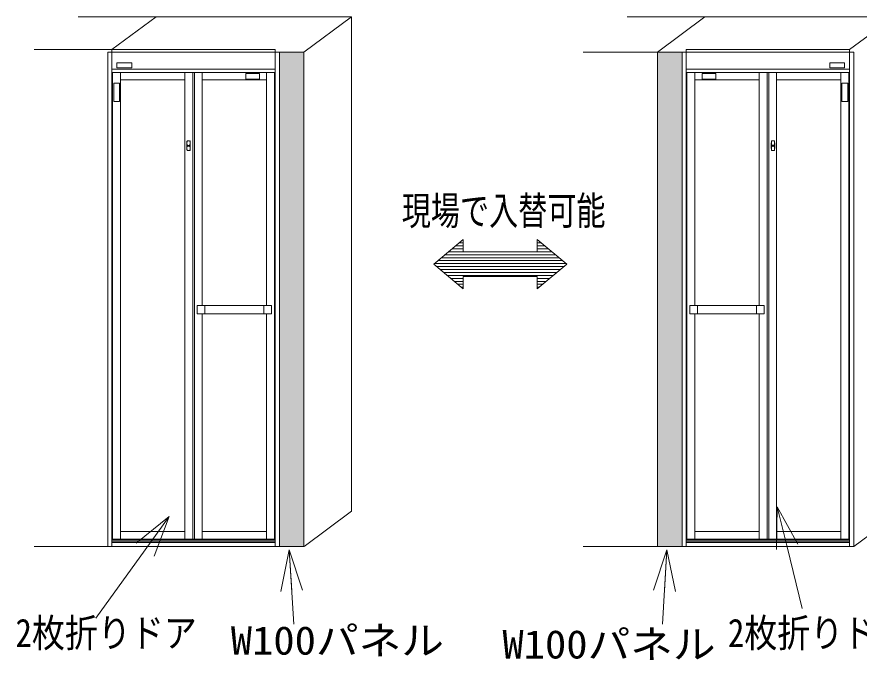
# Model space of a CAD drawing. Units: millimetres on the paper. Extents: x -305 to 305, y -152 to 152.
# Drawn here: x 44.2 to 101.2, y -94.6 to -51.1 of the extents above; entities that cross this region are included whole.
import ezdxf
from ezdxf.enums import TextEntityAlignment as Align

# ---------------------------------------------------------------- set-up
doc = ezdxf.new("R2010")
doc.units = ezdxf.units.MM
doc.layers.add('0-2_0', color=7, linetype='Continuous', lineweight=9)
doc.layers.add('0-5_S5', color=7, linetype='Continuous', lineweight=9)
doc.styles.add('ＭＳ ゴシック', font='')
doc.styles.get('ＭＳ ゴシック').set_extended_font_data('MS Gothic')

# ---------------------------------------------------------------- blocks, each defined once
blk = doc.blocks.new('_OPEN30')
at = {"layer": '0-2_0'}
blk.add_line((0, 0), (-1, 0), dxfattribs=at)
blk.add_lwpolyline([(-1, 0.2679), (0, 0), (-1, -0.2679)], dxfattribs=at)

msp = doc.modelspace()

# ---------------------------------------------------------------- linework, layer by layer
at = {"layer": '0-5_S5'}
for p, q in [((48.404, -51.138), (53.664, -51.138)), ((50.68, -53.347), (53.664, -51.138)), ((63.668, -53.514), (66.877, -51.138)), ((66.88, -51.257), (66.875, -51.257)), ((85.532, -51.138), (90.792, -51.138)), ((87.583, -53.514), (90.792, -51.138)), ((100.575, -53.347), (103.559, -51.138)), ((66.88, -51.457), (66.875, -51.457)), ((66.88, -51.657), (66.875, -51.657)), ((66.88, -51.857), (66.875, -51.857)), ((66.88, -52.057), (66.875, -52.057)), ((66.88, -52.257), (66.875, -52.257)), ((66.88, -52.457), (66.875, -52.457)), ((66.88, -52.657), (66.875, -52.657)), ((66.88, -52.857), (66.875, -52.857)), ((45.42, -53.347), (50.68, -53.347)), ((50.402, -53.514), (50.402, -86.931)), ((50.402, -53.514), (63.668, -53.514)), ((50.677, -53.347), (61.727, -53.347)), ((50.677, -53.347), (50.677, -86.931)), ((61.727, -53.347), (61.727, -86.931)), ((62.002, -53.514), (62.002, -86.931)), ((63.668, -53.514), (63.668, -86.931)), ((66.88, -53.057), (66.875, -53.057)), ((66.88, -53.257), (66.875, -53.257)), ((66.88, -53.457), (66.875, -53.457)), ((82.548, -53.514), (87.808, -53.514)), ((87.583, -53.514), (87.583, -86.931)), ((100.85, -53.514), (87.583, -53.514)), ((89.25, -53.514), (89.25, -86.931)), ((100.575, -53.347), (89.525, -53.347)), ((89.525, -53.347), (89.525, -86.931)), ((100.575, -53.347), (100.575, -86.931)), ((100.85, -53.514), (100.85, -86.931)), ((66.88, -53.657), (66.875, -53.657)), ((66.88, -53.857), (66.875, -53.857)), ((66.88, -54.057), (66.875, -54.057)), ((61.727, -54.681), (50.677, -54.681)), ((51.018, -54.582), (52.018, -54.582)), ((66.88, -54.257), (66.875, -54.257)), ((66.88, -54.457), (66.875, -54.457)), ((66.88, -54.657), (66.875, -54.657)), ((89.525, -54.681), (100.575, -54.681)), ((100.233, -54.582), (99.233, -54.582)), ((50.727, -54.897), (50.727, -86.431)), ((61.677, -54.897), (50.727, -54.897)), ((51.26, -54.897), (51.26, -86.431)), ((55.618, -54.897), (55.618, -86.431)), ((56.152, -54.897), (56.152, -86.431)), ((56.252, -54.897), (56.252, -86.431)), ((56.785, -54.897), (56.785, -70.652)), ((59.735, -54.959), (60.652, -54.959)), ((59.735, -55.342), (59.735, -54.959)), ((61.143, -54.897), (61.143, -70.652)), ((66.88, -54.857), (66.875, -54.857)), ((66.88, -55.057), (66.875, -55.057)), ((66.88, -55.257), (66.875, -55.257)), ((89.575, -54.897), (100.525, -54.897)), ((90.108, -54.897), (90.108, -70.652)), ((91.516, -54.959), (90.6, -54.959)), ((91.516, -55.342), (91.516, -54.959)), ((94.466, -54.897), (94.466, -70.652)), ((95, -54.897), (95, -86.431)), ((95.1, -54.897), (95.1, -86.431)), ((95.633, -54.897), (95.633, -86.431)), ((99.991, -54.897), (99.991, -86.431)), ((100.525, -54.897), (100.525, -86.431)), ((51.198, -55.611), (50.802, -55.611)), ((50.802, -55.611), (50.802, -56.861)), ((51.198, -56.861), (51.198, -55.611)), ((55.618, -55.397), (51.26, -55.397)), ((61.143, -55.397), (56.785, -55.397)), ((66.88, -55.457), (66.875, -55.457)), ((66.88, -55.657), (66.875, -55.657)), ((90.108, -55.397), (94.466, -55.397)), ((95.633, -55.397), (99.991, -55.397)), ((100.053, -55.611), (100.45, -55.611)), ((100.053, -56.861), (100.053, -55.611)), ((100.45, -55.611), (100.45, -56.861)), ((66.88, -55.857), (66.875, -55.857)), ((66.88, -56.057), (66.875, -56.057)), ((66.88, -56.257), (66.875, -56.257)), ((50.802, -56.861), (51.198, -56.861)), ((66.88, -56.457), (66.875, -56.457)), ((66.88, -56.657), (66.875, -56.657)), ((66.88, -56.857), (66.875, -56.857)), ((100.45, -56.861), (100.053, -56.861)), ((66.88, -57.057), (66.875, -57.057)), ((66.88, -57.257), (66.875, -57.257)), ((66.88, -57.457), (66.875, -57.457)), ((66.88, -57.657), (66.875, -57.657)), ((66.88, -57.857), (66.875, -57.857)), ((66.88, -58.057), (66.875, -58.057)), ((66.88, -58.257), (66.875, -58.257)), ((66.88, -58.457), (66.875, -58.457)), ((66.88, -58.657), (66.875, -58.657)), ((66.88, -58.857), (66.875, -58.857)), ((66.88, -59.057), (66.875, -59.057)), ((66.88, -59.257), (66.875, -59.257)), ((66.88, -59.457), (66.875, -59.457)), ((66.88, -59.657), (66.875, -59.657)), ((66.88, -59.857), (66.875, -59.857)), ((66.88, -60.057), (66.875, -60.057)), ((66.88, -60.257), (66.875, -60.257)), ((66.88, -60.457), (66.875, -60.457)), ((66.88, -60.657), (66.875, -60.657)), ((66.88, -60.857), (66.875, -60.857)), ((66.88, -61.057), (66.875, -61.057)), ((66.88, -61.257), (66.875, -61.257)), ((66.88, -61.457), (66.875, -61.457)), ((66.88, -61.657), (66.875, -61.657)), ((66.88, -61.857), (66.875, -61.857)), ((66.88, -62.057), (66.875, -62.057)), ((66.88, -62.257), (66.875, -62.257)), ((66.88, -62.457), (66.875, -62.457)), ((66.88, -62.657), (66.875, -62.657)), ((66.88, -62.857), (66.875, -62.857)), ((66.88, -63.057), (66.875, -63.057)), ((66.88, -63.257), (66.875, -63.257)), ((66.88, -63.457), (66.875, -63.457)), ((66.88, -63.657), (66.875, -63.657)), ((66.88, -63.857), (66.875, -63.857)), ((66.88, -64.057), (66.875, -64.057)), ((66.88, -64.257), (66.875, -64.257)), ((66.88, -64.457), (66.875, -64.457)), ((66.88, -64.657), (66.875, -64.657)), ((66.88, -64.857), (66.875, -64.857)), ((66.88, -65.057), (66.875, -65.057)), ((66.88, -65.257), (66.875, -65.257)), ((66.88, -65.457), (66.875, -65.457)), ((66.88, -65.657), (66.875, -65.657)), ((66.88, -65.857), (66.875, -65.857)), ((66.88, -66.057), (66.875, -66.057)), ((66.88, -66.257), (66.875, -66.257)), ((66.88, -66.457), (66.875, -66.457)), ((66.88, -66.657), (66.875, -66.657)), ((72.443, -67.848), (74.443, -66.181)), ((74.443, -66.615), (73.923, -66.615)), ((74.443, -66.415), (74.163, -66.415)), ((74.443, -66.215), (74.403, -66.215)), ((74.443, -66.181), (74.443, -67.015)), ((79.443, -66.181), (79.443, -67.015)), ((81.444, -67.848), (79.443, -66.181)), ((79.483, -66.215), (79.443, -66.215)), ((79.723, -66.415), (79.443, -66.415)), ((79.963, -66.615), (79.443, -66.615)), ((66.88, -66.857), (66.875, -66.857)), ((66.88, -67.057), (66.875, -67.057)), ((80.684, -67.215), (73.203, -67.215)), ((74.443, -67.015), (73.443, -67.015)), ((74.443, -66.815), (73.683, -66.815)), ((74.443, -67.015), (79.443, -67.015)), ((80.203, -66.815), (79.443, -66.815)), ((80.444, -67.015), (79.443, -67.015)), ((66.88, -67.257), (66.875, -67.257)), ((66.88, -67.457), (66.875, -67.457)), ((66.88, -67.657), (66.875, -67.657)), ((81.164, -67.615), (72.723, -67.615)), ((80.924, -67.415), (72.963, -67.415)), ((66.88, -67.857), (66.875, -67.857)), ((66.88, -68.057), (66.875, -68.057)), ((66.88, -68.257), (66.875, -68.257)), ((72.443, -67.848), (74.443, -69.515)), ((81.404, -67.815), (72.483, -67.815)), ((81.244, -68.015), (72.643, -68.015)), ((81.004, -68.215), (72.883, -68.215)), ((81.444, -67.848), (79.443, -69.515)), ((66.88, -68.457), (66.875, -68.457)), ((66.88, -68.657), (66.875, -68.657)), ((66.88, -68.857), (66.875, -68.857)), ((80.764, -68.415), (73.123, -68.415)), ((80.524, -68.615), (73.363, -68.615)), ((74.443, -68.815), (73.603, -68.815)), ((74.443, -68.681), (79.443, -68.681)), ((74.443, -68.681), (74.443, -69.515)), ((79.443, -68.681), (79.443, -69.515)), ((80.283, -68.815), (79.443, -68.815)), ((66.88, -69.057), (66.875, -69.057)), ((66.88, -69.257), (66.875, -69.257)), ((66.88, -69.457), (66.875, -69.457)), ((74.443, -69.015), (73.843, -69.015)), ((74.443, -69.215), (74.083, -69.215)), ((74.443, -69.415), (74.323, -69.415)), ((80.043, -69.015), (79.443, -69.015)), ((79.803, -69.215), (79.443, -69.215)), ((79.563, -69.415), (79.443, -69.415)), ((66.88, -69.657), (66.875, -69.657)), ((66.88, -69.857), (66.875, -69.857)), ((66.88, -70.057), (66.875, -70.057)), ((66.88, -70.257), (66.875, -70.257)), ((66.88, -70.457), (66.875, -70.457)), ((56.452, -70.652), (56.452, -71.21)), ((56.452, -71.21), (56.968, -71.21)), ((56.785, -71.21), (56.785, -86.431)), ((60.96, -70.653), (56.968, -70.653)), ((60.96, -71.208), (56.968, -71.208)), ((61.477, -71.21), (60.96, -71.21)), ((61.143, -71.21), (61.143, -86.431)), ((61.477, -70.652), (61.477, -71.21)), ((66.88, -70.657), (66.875, -70.657)), ((66.88, -70.857), (66.875, -70.857)), ((66.88, -71.057), (66.875, -71.057)), ((89.775, -70.652), (89.775, -71.21)), ((89.775, -71.21), (90.291, -71.21)), ((90.108, -71.21), (90.108, -86.431)), ((90.291, -70.653), (94.283, -70.653)), ((90.291, -71.208), (94.283, -71.208)), ((94.8, -71.21), (94.283, -71.21)), ((94.466, -71.21), (94.466, -86.431)), ((94.8, -70.652), (94.8, -71.21)), ((66.88, -71.257), (66.875, -71.257)), ((66.88, -71.457), (66.875, -71.457)), ((66.88, -71.657), (66.875, -71.657)), ((66.88, -71.857), (66.875, -71.857)), ((66.88, -72.057), (66.875, -72.057)), ((66.88, -72.257), (66.875, -72.257)), ((66.88, -72.457), (66.875, -72.457)), ((66.88, -72.657), (66.875, -72.657)), ((66.88, -72.857), (66.875, -72.857)), ((66.88, -73.057), (66.875, -73.057)), ((66.88, -73.257), (66.875, -73.257)), ((66.88, -73.457), (66.875, -73.457)), ((66.88, -73.657), (66.875, -73.657)), ((66.88, -73.857), (66.875, -73.857)), ((66.88, -74.057), (66.875, -74.057)), ((66.88, -74.257), (66.875, -74.257)), ((66.88, -74.457), (66.875, -74.457)), ((66.88, -74.657), (66.875, -74.657)), ((66.88, -74.857), (66.875, -74.857)), ((66.88, -75.057), (66.875, -75.057)), ((66.88, -75.257), (66.875, -75.257)), ((66.88, -75.457), (66.875, -75.457)), ((66.88, -75.657), (66.875, -75.657)), ((66.88, -75.857), (66.875, -75.857)), ((66.88, -76.057), (66.875, -76.057)), ((66.88, -76.257), (66.875, -76.257)), ((66.88, -76.457), (66.875, -76.457)), ((66.88, -76.657), (66.875, -76.657)), ((66.88, -76.857), (66.875, -76.857)), ((66.88, -77.057), (66.875, -77.057)), ((66.88, -77.257), (66.875, -77.257)), ((66.88, -77.457), (66.875, -77.457)), ((66.88, -77.657), (66.875, -77.657)), ((66.88, -77.857), (66.875, -77.857)), ((66.88, -78.057), (66.875, -78.057)), ((66.88, -78.257), (66.875, -78.257)), ((66.88, -78.457), (66.875, -78.457)), ((66.88, -78.657), (66.875, -78.657)), ((66.88, -78.857), (66.875, -78.857)), ((66.88, -79.057), (66.875, -79.057)), ((66.88, -79.257), (66.875, -79.257)), ((66.88, -79.457), (66.875, -79.457)), ((66.88, -79.657), (66.875, -79.657)), ((66.88, -79.857), (66.875, -79.857)), ((66.88, -80.057), (66.875, -80.057)), ((66.88, -80.257), (66.875, -80.257)), ((66.88, -80.457), (66.875, -80.457)), ((66.88, -80.657), (66.875, -80.657)), ((66.88, -80.857), (66.875, -80.857)), ((66.88, -81.057), (66.875, -81.057)), ((66.88, -81.257), (66.875, -81.257)), ((66.88, -81.457), (66.875, -81.457)), ((66.88, -81.657), (66.875, -81.657)), ((66.88, -81.857), (66.875, -81.857)), ((66.88, -82.057), (66.875, -82.057)), ((66.88, -82.257), (66.875, -82.257)), ((66.88, -82.457), (66.875, -82.457)), ((66.88, -82.657), (66.875, -82.657)), ((66.88, -82.857), (66.875, -82.857)), ((66.88, -83.057), (66.875, -83.057)), ((66.88, -83.257), (66.875, -83.257)), ((66.88, -83.457), (66.875, -83.457)), ((66.88, -83.657), (66.875, -83.657)), ((66.88, -83.857), (66.875, -83.857)), ((66.88, -84.057), (66.875, -84.057)), ((66.88, -84.257), (66.875, -84.257)), ((63.672, -86.931), (66.877, -84.557)), ((66.88, -84.457), (66.875, -84.457)), ((100.85, -86.931), (103.559, -84.925)), ((51.26, -85.931), (55.618, -85.931)), ((56.785, -85.931), (61.143, -85.931)), ((94.466, -85.931), (90.108, -85.931)), ((99.991, -85.931), (95.633, -85.931)), ((61.727, -86.497), (50.677, -86.497)), ((61.727, -86.581), (50.677, -86.581)), ((89.525, -86.497), (100.575, -86.497)), ((89.525, -86.581), (100.575, -86.581)), ((45.42, -86.931), (50.68, -86.931)), ((49.594, -91.771), (52.927, -87.156)), ((63.668, -86.931), (50.402, -86.931)), ((61.727, -86.668), (50.677, -86.668)), ((62.973, -92.191), (62.668, -87.159)), ((82.548, -86.931), (87.808, -86.931)), ((87.583, -86.931), (100.85, -86.931)), ((87.908, -92.191), (88.213, -87.159)), ((89.525, -86.668), (100.575, -86.668)), ((97.361, -91.123), (96.341, -86.953))]:
    msp.add_line(p, q, dxfattribs=at)
for points in [[(53.664, -51.136), (53.664, -51.136), (53.664, -51.136), (53.663, -51.136), (53.663, -51.136), (53.663, -51.136), (53.662, -51.136), (53.662, -51.137), (53.662, -51.137), (53.662, -51.137), (53.662, -51.137), (53.662, -51.138), (53.662, -51.138), (53.662, -51.138), (53.662, -51.139), (53.662, -51.139), (53.662, -51.139), (53.662, -51.14), (53.662, -51.14), (53.662, -51.14), (53.663, -51.14), (53.663, -51.14), (53.663, -51.141), (53.664, -51.141), (53.664, -51.141), (53.664, -51.141), (53.664, -51.138)], [(53.664, -51.141), (66.877, -51.141), (66.877, -51.136), (53.664, -51.136)], [(66.88, -51.138), (66.88, -51.138), (66.88, -51.138), (66.88, -51.137), (66.88, -51.137), (66.879, -51.137), (66.879, -51.136), (66.879, -51.136), (66.879, -51.136), (66.878, -51.136), (66.878, -51.136), (66.878, -51.136), (66.878, -51.136), (66.877, -51.136), (66.877, -51.136), (66.877, -51.136), (66.876, -51.136), (66.876, -51.136), (66.876, -51.136), (66.876, -51.136), (66.875, -51.137), (66.875, -51.137), (66.875, -51.137), (66.875, -51.138), (66.875, -51.138), (66.875, -51.138), (66.877, -51.138)], [(66.875, -51.138), (66.875, -84.557), (66.88, -84.557), (66.88, -51.138)], [(66.877, -51.138), (66.877, -51.141), (66.878, -51.141), (66.878, -51.141), (66.878, -51.141), (66.879, -51.14), (66.879, -51.14), (66.879, -51.14), (66.879, -51.14), (66.88, -51.14), (66.88, -51.139), (66.88, -51.139), (66.88, -51.139), (66.88, -51.138), (66.88, -51.138), (66.88, -51.138), (66.88, -51.137), (66.88, -51.137), (66.88, -51.137), (66.879, -51.137), (66.879, -51.136), (66.879, -51.136), (66.879, -51.136), (66.878, -51.136), (66.878, -51.136), (66.878, -51.136), (66.877, -51.136)], [(90.792, -51.136), (90.792, -51.136), (90.792, -51.136), (90.791, -51.136), (90.791, -51.136), (90.791, -51.136), (90.79, -51.136), (90.79, -51.137), (90.79, -51.137), (90.79, -51.137), (90.79, -51.137), (90.79, -51.138), (90.79, -51.138), (90.79, -51.138), (90.79, -51.139), (90.79, -51.139), (90.79, -51.139), (90.79, -51.14), (90.79, -51.14), (90.79, -51.14), (90.791, -51.14), (90.791, -51.14), (90.791, -51.141), (90.792, -51.141), (90.792, -51.141), (90.792, -51.141), (90.792, -51.138)], [(90.792, -51.141), (103.559, -51.141), (103.559, -51.136), (90.792, -51.136)], [(79.443, -69.515), (81.444, -67.848), (79.443, -66.181), (79.443, -67.015), (74.443, -67.015), (74.443, -66.181), (72.443, -67.848), (74.443, -69.515), (74.443, -68.681), (79.443, -68.681)], [(66.877, -84.557), (66.875, -84.557), (66.875, -84.558), (66.875, -84.558), (66.875, -84.558), (66.875, -84.559), (66.875, -84.559), (66.876, -84.559), (66.876, -84.559), (66.876, -84.56), (66.876, -84.56), (66.877, -84.56), (66.877, -84.56), (66.877, -84.56), (66.878, -84.56), (66.878, -84.56), (66.878, -84.56), (66.878, -84.56), (66.879, -84.56), (66.879, -84.559), (66.879, -84.559), (66.879, -84.559), (66.88, -84.559), (66.88, -84.558), (66.88, -84.558), (66.88, -84.558), (66.88, -84.557)]]:
    msp.add_lwpolyline(points, close=True, dxfattribs=at)
for points in [[(52.018, -54.582), (52.018, -54.249), (51.018, -54.249), (51.018, -54.582)], [(99.233, -54.582), (99.233, -54.249), (100.233, -54.249), (100.233, -54.582)], [(61.677, -54.897), (61.677, -86.431), (50.727, -86.431)], [(60.652, -54.959), (60.652, -55.342), (59.735, -55.342)], [(89.575, -54.897), (89.575, -86.431), (100.525, -86.431)], [(90.6, -54.959), (90.6, -55.342), (91.516, -55.342)], [(56.452, -70.652), (56.968, -70.652), (56.968, -71.21)], [(61.477, -70.652), (60.96, -70.652), (60.96, -71.21)], [(89.775, -70.652), (90.291, -70.652), (90.291, -71.21)], [(94.8, -70.652), (94.283, -70.652), (94.283, -71.21)]]:
    msp.add_lwpolyline(points, dxfattribs=at)
for centre, radius, start, end in [((61.762, -59.847), 6.021, 177.2748, 182.7252), ((55.79, -59.563), 0.0417, 102.3583, 177.2748), ((61.762, -59.847), 6.012, 177.2748, 179.2805), ((55.859, -59.686), 0.138, 218.5793, 321.0262), ((55.79, -59.563), 0.0327, 102.3583, 177.2748), ((55.858, -59.875), 0.36, 77.6417, 102.3583), ((55.858, -59.875), 0.351, 77.6417, 102.3583), ((55.927, -59.563), 0.0327, 2.7252, 77.6417), ((55.927, -59.563), 0.0417, 2.7252, 77.6417), ((49.954, -59.847), 6.012, 0.7194, 2.7252), ((49.954, -59.847), 6.021, 357.2749, 2.7252), ((101.297, -59.847), 6.021, 177.2748, 182.7252), ((95.325, -59.563), 0.0417, 102.3583, 177.2748), ((101.297, -59.847), 6.012, 177.2748, 179.2806), ((95.393, -59.686), 0.138, 218.9738, 321.4207), ((95.325, -59.563), 0.0327, 102.3583, 177.2748), ((95.393, -59.875), 0.36, 77.6417, 102.3583), ((95.393, -59.875), 0.351, 77.6417, 102.3583), ((95.461, -59.563), 0.0327, 2.7252, 77.6417), ((95.461, -59.563), 0.0417, 2.7252, 77.6417), ((89.489, -59.847), 6.012, 0.7195, 2.7252), ((89.489, -59.847), 6.021, 357.2749, 2.7252), ((55.79, -60.132), 0.0417, 182.7252, 257.6417), ((55.858, -60.01), 0.138, 38.7559, 141.1827), ((61.762, -59.847), 6.012, 180.7194, 182.7252), ((55.79, -60.132), 0.0327, 182.7252, 257.6417), ((55.858, -59.82), 0.36, 257.6417, 282.3583), ((55.858, -59.82), 0.351, 257.6417, 282.3583), ((55.927, -60.132), 0.0327, 282.3583, 357.2749), ((55.927, -60.132), 0.0417, 282.3583, 357.2749), ((49.954, -59.847), 6.012, 357.2749, 359.2698), ((95.325, -60.132), 0.0417, 182.7252, 257.6417), ((95.393, -60.01), 0.138, 38.8173, 141.2441), ((101.297, -59.847), 6.012, 180.7302, 182.7252), ((95.325, -60.132), 0.0327, 182.7252, 257.6417), ((95.393, -59.82), 0.36, 257.6417, 282.3583), ((95.393, -59.82), 0.351, 257.6417, 282.3583), ((95.461, -60.132), 0.0327, 282.3583, 357.2749), ((95.461, -60.132), 0.0417, 282.3583, 357.2749), ((89.489, -59.847), 6.012, 357.2749, 359.2806)]:
    msp.add_arc(centre, radius, start, end, dxfattribs=at)
for points in [[(63.672, -86.931), (62.005, -86.931), (63.672, -53.514), (62.005, -53.514)], [(87.583, -86.931), (89.25, -86.931), (87.583, -53.514), (89.25, -53.514)]]:
    msp.add_solid(points, dxfattribs=at)

# ---------------------------------------------------------------- block references
at = {"layer": '0-5_S5', "xscale": 2.77, "yscale": 2.77}
for p, rotation in [((95.684, -84.262), 103.73627), ((54.549, -84.91), 54.16235), ((62.668, -87.159), 93.46823), ((88.213, -87.159), 86.53177)]:
    msp.add_blockref('_OPEN30', p, dxfattribs=dict(at, rotation=rotation))

# ---------------------------------------------------------------- texts
at = {"layer": '0-5_S5', "style": 'ＭＳ ゴシック'}
for s, width, p in [('現場で入替可能', 0.75, (70.282, -65.775)), ('2枚折りドア', 0.85, (44.153, -94.315)), ('2枚折りドア', 0.85, (92.34, -94.315)), ('W100パネル', 1.1, (58.717, -94.825)), ('W100パネル', 1.1, (77.09, -95.085))]:
    msp.add_text(s, height=1.924, dxfattribs=dict(at, width=width)).set_placement(p, align=Align.BOTTOM_LEFT)

doc.saveas('drawing.dxf')
